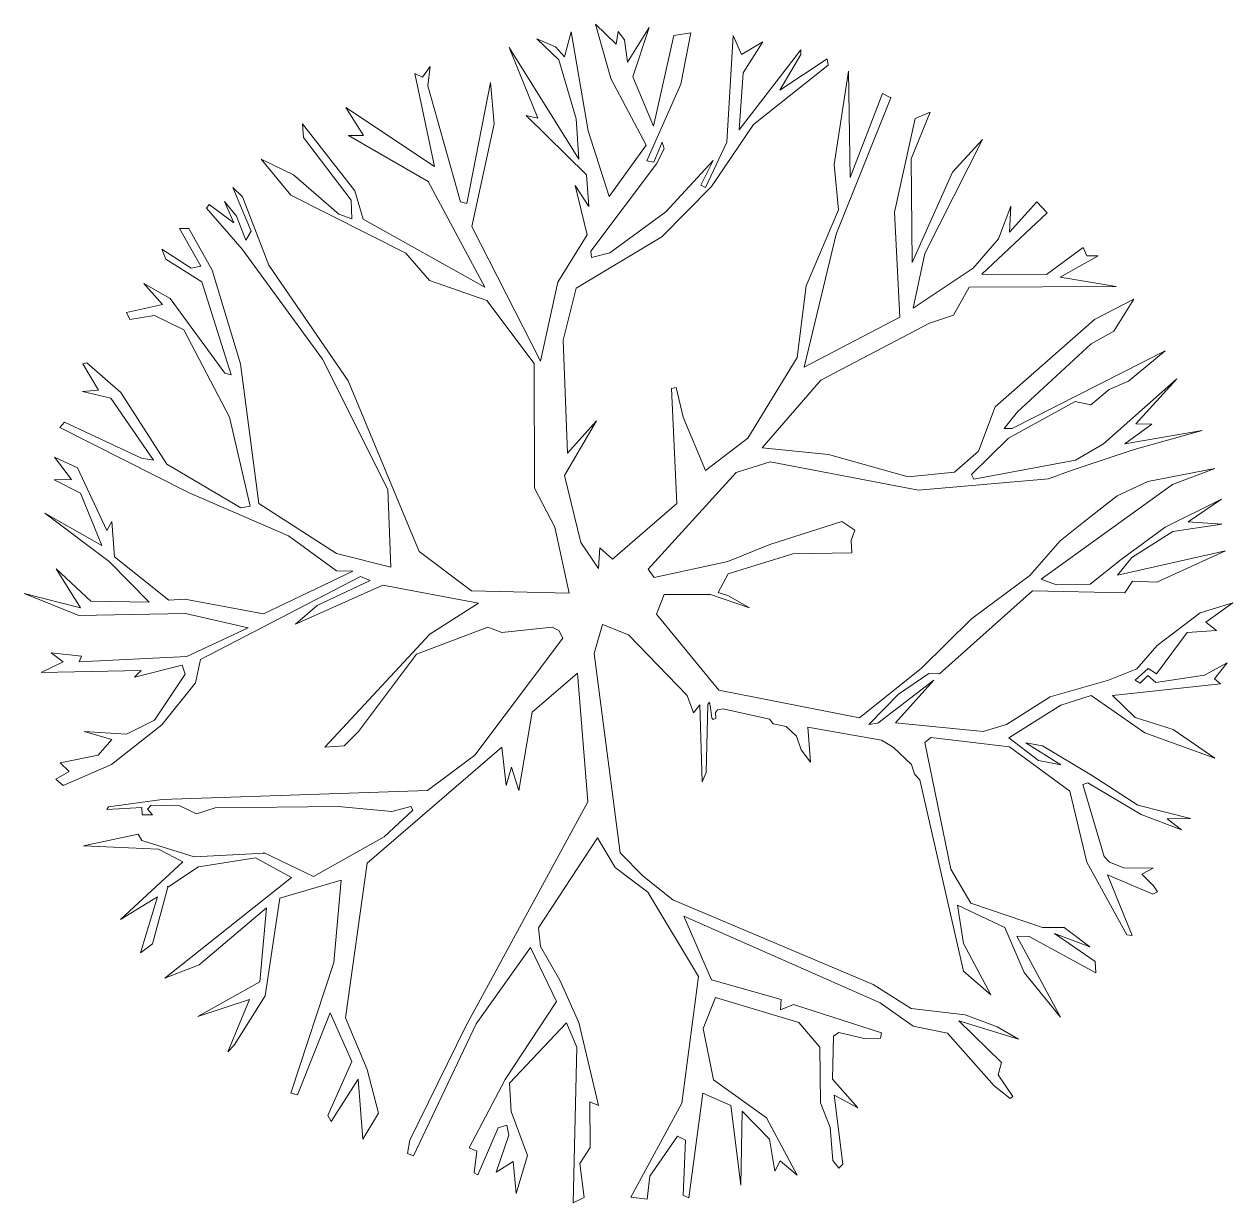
# Model space of a CAD drawing. Header units: millimetres. Extents: x -63086 to 144078, y -129912 to 13382.
# Drawn here: x 56157 to 57181, y -54646 to -53648 of the extents above; entities that cross this region are included whole.
import ezdxf

# ---------------------------------------------------------------- set-up
doc = ezdxf.new("R2010")
doc.units = ezdxf.units.MM
doc.layers.get('0').update_dxf_attribs({"lineweight": 0})
doc.layers.add('観葉植物', color=92, linetype='Continuous', lineweight=9)

# ---------------------------------------------------------------- blocks, each defined once
blk = doc.blocks.new('樹木平面（CAD素材.com）ea13cb47')
at = {"color": 0, "linetype": 'ByBlock', "lineweight": -2}
for points in [[(-313.8, -206.5), (-271.5, -226.9), (-211.7, -193.1), (-187.2, -170.5), (-189.1, -167.5), (-205.1, -171.6), (-250.5, -167.5), (-354.7, -168.7), (-370.7, -173.7), (-384.6, -166.8), (-409, -166.4), (-412.2, -169.6), (-407.9, -174.4), (-416.6, -174.4), (-416.8, -168.2), (-446.5, -170), (-445.1, -167.8), (-399.7, -161.6), (-174.9, -154), (-134.7, -124.1), (-60.3, -24.8), (-63.5, -18.4), (-69.4, -15.6), (-111.9, -20), (-123.8, -15.6), (-184.3, -38.5), (-233.4, -104), (-245.5, -116.1), (-261.9, -117.3), (-172.9, -21.6), (-131.7, 4.9), (-212.8, 20), (-286.8, -13.1), (-268.3, 2.9), (-223.6, 24.1), (-231.6, 27.3), (-367.2, -43), (-371.4, -62.8), (-400.1, -98.4), (-442.6, -132), (-483.7, -149.8), (-489.9, -144.3), (-478.6, -137.8), (-486.1, -130.6), (-453.9, -124.1), (-442.3, -110.8), (-465.9, -103.9), (-429.9, -106.3), (-406.3, -94.3), (-380.3, -55.3), (-382.7, -47.7), (-423.1, -58), (-417.6, -52.2), (-502.2, -53.9), (-483.7, -45), (-493.7, -37.4), (-468, -40.2), (-470, -45), (-378.9, -40.5), (-326.8, -16.2), (-379.9, -3.9), (-470.4, -5.6), (-516.6, 12.9), (-469, 0.9), (-489.6, 33.8), (-460.1, 6.4), (-410.8, 5.7), (-444.7, 40), (-499.1, 81.1), (-450.8, 53.7), (-469, 97.9), (-491.3, 109.2), (-476.5, 109.5), (-490.9, 128.4), (-471.4, 119.5), (-446.7, 66.4), (-442.3, 73.9), (-440.2, 44.1), (-394, 7.4), (-380.6, 8.1), (-313.8, -4.2), (-238.1, 31.8), (-252.1, 32.1), (-292.6, 61.9), (-376.8, 98.2), (-486.5, 153.7), (-482.4, 158.2), (-417.3, 127.7), (-407, 126), (-443.3, 178.4), (-467.3, 184.2), (-453.6, 185.2), (-466.9, 207.5), (-463.5, 208.5), (-434.7, 183.2), (-395.7, 122.5), (-333, 85.5), (-325.1, 86.9), (-342.6, 162.3), (-381.3, 236.3), (-406.3, 248.6), (-427.2, 245.2), (-429.9, 251), (-399.4, 257.9), (-415.2, 275.7), (-392.9, 263), (-346.7, 199.6), (-341.2, 198.3), (-366.2, 277.1), (-396.7, 296.2), (-400.1, 304.8), (-375.1, 288.7), (-366.9, 290.4), (-385.1, 322.3), (-377.2, 322.3), (-357.3, 287), (-333.3, 207.5), (-317.9, 89.3), (-252.1, 46.8), (-205.9, 35.2), (-208.6, 101), (-263.8, 211.6), (-332, 304.8), (-362.1, 339.4), (-360, 342.5), (-339.1, 327.1), (-347, 345.2), (-336.8, 332.6), (-328.9, 312.3), (-324.4, 319.9), (-339.8, 356.9), (-331.6, 349), (-309.3, 291.1), (-242.2, 193.1), (-181.9, 48.5), (-137.7, 15.3), (-54.8, 13.3), (-67.1, 69.1), (-84.3, 102.3), (-84.6, 207.9), (-124.7, 261.3), (-173.3, 278.1), (-193.2, 301.4), (-290.8, 350.4), (-315.9, 380.9), (-288.4, 367.8), (-250.1, 334.3), (-239.1, 330.5), (-239.5, 346.3), (-279.9, 399.4), (-280.9, 411), (-236.4, 354.1), (-229.5, 330.2), (-126.4, 272.6), (-174.4, 362), (-241.9, 401.1), (-229.2, 401.1), (-244.2, 424.7), (-168.9, 374.7), (-185.7, 453.5), (-179.2, 450.4), (-172.6, 459.3), (-174.7, 443.2), (-146.9, 344.9), (-141.5, 343.5), (-121.6, 446), (-118.5, 411), (-137.4, 324), (-79.1, 209.9), (-64.4, 276.7), (-39.7, 316.8), (-49.7, 358.6), (-38.3, 340.8), (-40.1, 367.8), (-91.4, 417.9), (-81.5, 415.8), (-105.8, 475.4), (-46.6, 380.9), (-49, 415.1), (-63.7, 465.1), (-82.2, 483), (-66.4, 476.1), (-58.9, 467.5), (-53.1, 488.8), (-38.7, 404.8), (-20.9, 349.3), (10.3, 392.9), (-19.5, 449.4), (-32.5, 495.3), (-15, 478.5), (-13.3, 489.1), (-7.9, 481.9), (-5.5, 463.1), (13, 492.6), (-1, 450.8), (16.5, 409), (33.9, 485.7), (48.3, 488.1), (39.8, 444.6), (11, 379.5), (16.8, 378.5), (24, 395.3), (25.7, 389.8), (19.2, 377.1), (-36.6, 303.1), (-35.9, 297.6), (-20.5, 301.7), (27.1, 336.3), (67.2, 379.8), (56.6, 358.9), (60.7, 356.9), (78.8, 395.3), (84, 485.7), (91.2, 469.6), (109.3, 480.2), (92.5, 454.2), (89.1, 405.9), (141.5, 473.7), (141.5, 469.6), (123.7, 439.5), (163.8, 465.8), (164.5, 460.7), (101.4, 410.3), (65.8, 357.9), (23.7, 315.1), (-49, 271.6), (-59.9, 227.7), (-56.2, 131.8), (-31.8, 159.2), (-58.9, 113), (-44.9, 56.1), (-30.1, 34.2), (-28.8, 51.6), (-18.1, 42), (36.3, 89.3), (31.9, 186.6), (35.7, 187.6), (41.8, 162.3), (60.7, 117.1), (96.6, 144.5), (138.4, 213), (146, 273.6), (173.4, 338), (169.6, 376.4), (181.9, 455.6), (183.3, 365.5), (210.7, 436.7), (217.6, 433), (217.2, 433.6)], [(217.6, 433), (171.3, 317.4), (144.3, 204.8), (225.3, 247.2), (220.7, 335.9), (238.4, 415.3), (251, 420.8), (235, 381.2), (235.6, 293.4), (270, 369.9), (295.2, 397.7), (246.4, 301.1), (236.6, 254.8), (287.5, 288.7), (309, 313.4), (319.3, 341.2), (318.3, 319.1), (341.4, 344.8), (350.2, 335.5), (294.7, 283.6), (349.6, 283.1), (380.5, 306.2), (383.6, 299), (393.3, 299), (361, 281), (408.7, 273.2), (284, 272.5), (270.7, 248.8), (250.5, 242), (158.3, 193.7), (108.6, 136.5), (164.8, 130.6), (232.3, 111.8), (271.7, 115.9), (291.9, 133.7), (306, 171.1), (390.2, 245.1), (423.5, 262.2), (406.7, 235.1), (387.5, 224.5), (325.1, 166.9), (313.8, 152.9), (320.4, 152.9), (450.2, 218.7), (419, 193), (402.6, 185.8), (387.2, 172.8), (373.8, 175.5), (317.3, 144.7), (286.1, 113.8), (288.1, 109.7), (374.1, 125.8), (397.8, 139.9), (460.1, 194.7), (425.2, 156.7), (438.9, 156.3), (415.9, 139.9), (481.4, 151.2), (423.8, 135.1), (371.4, 117.6), (351.2, 110.1), (241.2, 100.5), (115.5, 124.5), (86.7, 115.6), (12, 33.7), (17.2, 26.5), (79.5, 40.2), (115.1, 54.6), (176.1, 74.1), (187.1, 66.6), (184, 58), (184.7, 47.4), (134.7, 46.7), (79.8, 29.6), (71.3, 13.8), (79.5, 11.4), (98, 0.8), (64.8, 12.1), (25.7, 12.1), (19.2, -4.4), (72, -68.8), (191.2, -92.4), (243.6, -50.3), (286.1, -8.5), (335.4, 28.2), (361.1, 57.7), (381, 73.4), (409.4, 95.7), (435.5, 108), (492.3, 119), (456.4, 105.3), (345, 25.1), (358, 20.3), (386.5, 21), (412.9, 41.9), (450.2, 69.3), (497.8, 92.9), (469.7, 73.8), (498.2, 71.7), (456.7, 65.5), (421.8, 43.6), (409.8, 28.5), (501.2, 49.1), (443, 22.7), (422.4, 23.4), (415.9, 13.5), (337.8, 15.2), (259, -55.1), (249.8, -54.7), (224.1, -72.2), (199.1, -97.9), (206.6, -96.9), (254.2, -60.5), (221.7, -96.5), (296, -104), (315.6, -97.9), (352.6, -74.6), (402.2, -60.5), (426.2, -50.9), (443.3, -31.1), (479.7, -3.3), (507.4, 5.2), (484.5, -11.2), (493.7, -18.4), (468.7, -20.1), (442.7, -55.1), (435.8, -50.6), (424.8, -60.5), (429, -62.9), (435.5, -56.4), (442.3, -62.3), (483.4, -56.1), (502.6, -45.8), (492, -59.2), (496.9, -63.5), (405.4, -73.5), (424.6, -92), (456.8, -102.3), (492.1, -126.6), (432.9, -105), (387.3, -73.5), (361.6, -81.7), (317.7, -109.4), (342.7, -128.6), (361.6, -132.1), (332.1, -113.6), (346.2, -116), (387.6, -141), (427, -166.3), (471.6, -177.6), (451.7, -178), (464, -187.2), (429.8, -174.2), (384.5, -147.5), (380.4, -148.8), (398.3, -209.7), (403, -214.6), (415, -219.5), (440, -219.6), (430.4, -224.8), (440.1, -234.8), (443.5, -239.9), (439.6, -241.7), (401.1, -225.3), (422.1, -276.7), (417.5, -276.2), (383.6, -214.5), (369.2, -154.4), (318.3, -116.8), (251.5, -109.1), (246.4, -113.3), (268.5, -220.7), (285.4, -249.4), (346.1, -270), (364.6, -270), (386.2, -286.4), (356.4, -275.1), (390.8, -298.8), (391.3, -308.5), (334.8, -277.7), (324.5, -277.2), (361.5, -346), (330.7, -308), (314.2, -270), (274.1, -251), (279.3, -283.4), (302.4, -327), (279.3, -307), (242.2, -144.8), (237.8, -140), (235.1, -132), (219.7, -117.1), (209.7, -111.4), (147.4, -100.4), (149.5, -129.8), (141.7, -119.5), (137.8, -107.9), (129, -99.7), (118, -97.4), (114.8, -93.5), (75.6, -84.8), (70.8, -85.5), (69.2, -87.7), (69.5, -92.6), (67.1, -93.9), (66, -92.7), (65, -83.6), (64, -79.2), (62.6, -81), (61.1, -138.8), (57.8, -146.7), (55.7, -81.3), (50.5, -88.2), (45, -73.5), (-4.6, -22.1), (-26.6, -13.3), (-33.7, -37.9), (-11.7, -206.8), (7.8, -226.5), (33.1, -246.6), (202.8, -318.2), (235, -338.7), (280.5, -343.9), (307.8, -354.1), (325.7, -364.7), (275.4, -349), (311.4, -384.4), (308.5, -394.9), (320.9, -413.2), (318.7, -414.8), (305.2, -404.2), (265.6, -359.6), (236.6, -353.7), (208.5, -333.9), (42.2, -260.4), (65.6, -314.4), (124.8, -330.9), (124.2, -339.7), (135.2, -335.1), (209.8, -359.2), (208.9, -363.8), (195.2, -364.1), (173.6, -358.9), (169, -361.9), (168.2, -398.5), (189.6, -422.8), (169.6, -412), (177.1, -470.5), (173.6, -474), (168.5, -467.3), (166.4, -439.3), (158.2, -418.6), (157.5, -371.3), (139.7, -350.4), (69.1, -329.2), (58.8, -355.6), (67.4, -399.1), (112.3, -431.3), (138.3, -479.9), (123.9, -467.6), (119.5, -476.5), (115, -449.4), (91.7, -425.5), (90.7, -488.2), (82.1, -420.7), (58.5, -410.4), (46.5, -499.1), (41.7, -496.7), (43.8, -450.1), (36.9, -446.7), (13.6, -480.6), (11.2, -500.1), (-2.5, -498.4), (40.7, -418.9), (54.7, -311.4), (11.9, -240.1), (-15.8, -219.2), (-30.9, -193.9), (-80.9, -270.3), (-79.2, -286), (-62.8, -314.5), (-46.7, -350.4), (-29.9, -420.7), (-37.4, -417.6), (-37.1, -456.3), (-45.7, -470), (-42.2, -498.8), (-51.5, -503.2), (-48.4, -371.3), (-57, -350.8), (-105.3, -401.8), (-103.9, -425.8), (-90.2, -463.1), (-99.8, -495.3), (-102.2, -468.3), (-116.6, -477.2), (-106, -446), (-107.7, -437.4), (-114.9, -439.8), (-132.3, -479.6), (-135.4, -477.9), (-133, -459.4), (-139.5, -456.6), (-109, -398.7), (-65.5, -332.6), (-87.5, -287), (-133.7, -351.5), (-186.8, -463.5), (-191.9, -461.4), (-189.9, -450.1), (-142.3, -353.7), (-39, -163.5), (-47.7, -54.6), (-86.3, -87.5), (-97.6, -153.8), (-103.7, -134.2), (-108.3, -149.7), (-111.9, -117.3), (-226, -215.4), (-244.5, -346.5), (-226, -390.2), (-216.3, -427.2), (-229.6, -449.3), (-233.7, -398.4), (-256.4, -434.4), (-259.4, -429.2), (-238.9, -383.5), (-257.4, -342.4), (-285.1, -411.8), (-290.8, -410.2), (-254.3, -299.7), (-248.1, -229.8), (-300, -245.2), (-312.4, -328), (-338.6, -369.6), (-344.2, -375.3), (-325.7, -331.1), (-369.4, -345.5), (-316.9, -316), (-311.2, -253.3), (-368.3, -301.7), (-397.5, -313), (-290.1, -227.6), (-320.6, -210.9), (-368.8, -218.7), (-395, -235.9), (-395.1, -235.1)], [(-395, -235.9), (-407.8, -283.7), (-418.1, -291.4), (-403.7, -244.1), (-435.1, -263.1), (-382.1, -214.3), (-402.7, -203.5), (-466.4, -200.9), (-420, -191), (-417, -196.3), (-372.5, -210.2), (-312.6, -207)]]:
    blk.add_lwpolyline(points, dxfattribs=at)

msp = doc.modelspace()

# ---------------------------------------------------------------- block references
at = {"layer": '観葉植物', "ltscale": 10}
msp.add_blockref('樹木平面（CAD素材.com）ea13cb47', (56673.3368, -54143.0473), dxfattribs=at)

doc.saveas('drawing.dxf')
